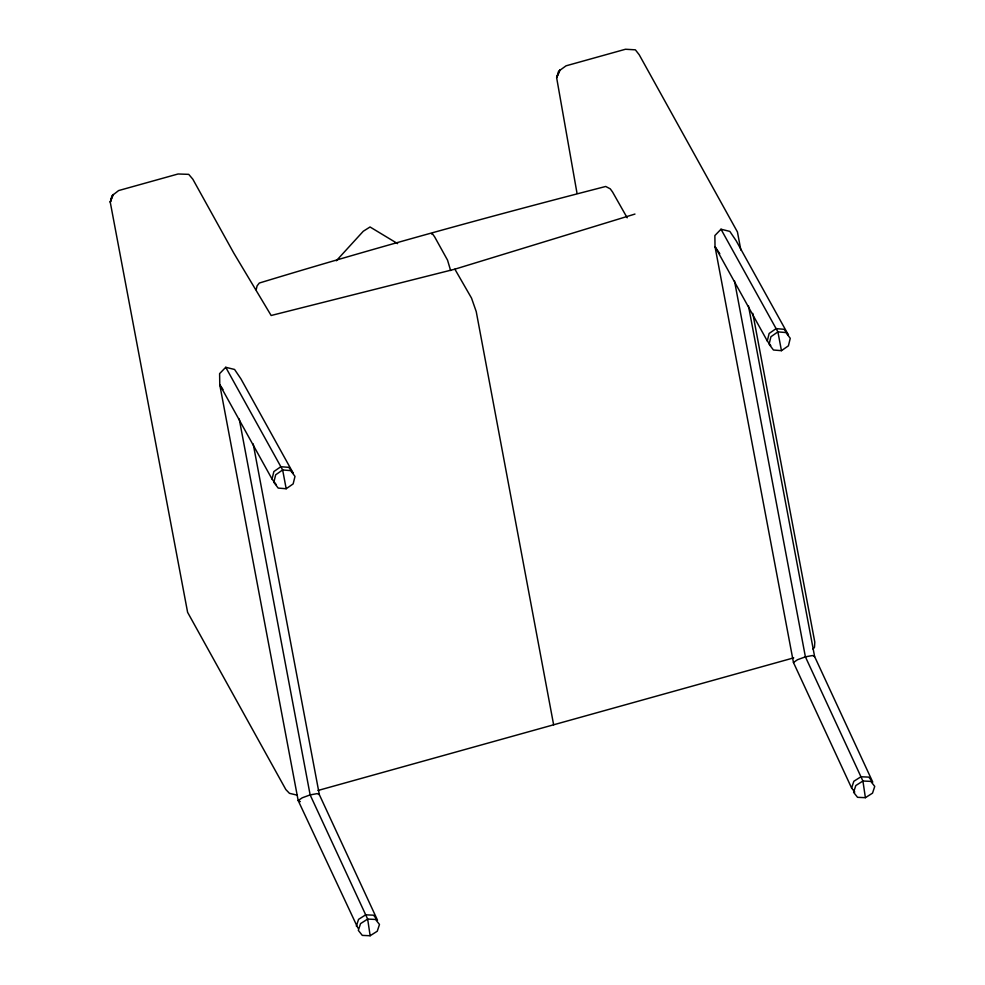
<?xml version="1.0" encoding="UTF-8"?>
<svg xmlns="http://www.w3.org/2000/svg" width="985" height="985" viewBox="0 0 985 985"><rect width="100%" height="100%" fill="white"/><g stroke="black" fill="none" stroke-linecap="round" stroke-linejoin="round"><path stroke-width="1.48" d="M256.174 289.762L257.085 285.884L259.301 283.04C373.82 248.171 489.804 216.331 605.713 186.473L610.257 188.849L612.559 192.013L627.174 217.796M276.379 484.829L272.032 479.042L273.879 471.544L280.836 466.705L288.839 467.37L293.198 473.145L240.931 378.868L234.565 369.461L225.737 367.294L219.606 373.635L219.766 384.766L298.184 800.571L357.937 928.116M770.762 345.587L767.29 340.97L769.137 333.472L776.094 328.633L784.097 329.298L788.456 335.072L736.189 240.796L729.823 231.389L720.995 229.222L714.864 235.563L715.024 246.693L793.454 662.499L851.606 788.037L854.783 792.051M356.348 926.109L358.565 919.362L365.694 914.831L373.537 915.188L377.514 920.212L319.349 794.673L253.194 443.89M851.606 788.037L853.835 781.277L860.952 776.759L868.795 777.116L872.772 782.139L814.62 656.589L748.452 305.806M431.947 234.319L432.23 233.47L434.644 236.868L447.535 260.138L450.625 270.555M813.056 649.152L814.484 647.268L814.792 642.072L752.799 313.378M336.304 260.779L363.28 231.253L370.04 226.981L397.595 243.615M286.179 488.745L293.148 483.906L294.995 476.395L290.649 470.621L282.646 469.956L275.677 474.795L273.83 482.305L278.189 488.08L286.179 488.745L282.646 469.956L225.737 367.294M781.45 350.672L788.406 345.833L790.253 338.323L785.907 332.548L777.904 331.883L770.935 336.722L769.088 344.221L773.447 350.007L781.45 350.672L777.904 331.883L720.995 229.222M793.454 662.499L797.518 659.716L805.398 656.835L812.477 655.542L814.62 656.589M370.138 935.75L377.255 931.219L379.484 924.472L375.507 919.448L367.664 919.091L360.547 923.622L358.318 930.369L362.295 935.393L370.138 935.75L367.664 919.091L310.14 794.907L239.232 418.982M865.396 797.678L872.525 793.147L874.742 786.399L870.777 781.376L862.922 781.019L855.805 785.55L853.576 792.297L857.553 797.321L865.396 797.678L862.922 781.019L805.398 656.835L734.49 280.91M297.396 795.203L289.455 793.331L285.835 789.539L187.606 612.325L110.258 202.208L111.945 195.769L118.631 190.561L178.063 173.988L188.726 174.357L192.826 179.196L233.765 253.059L271.146 315.495L454.873 269.176L634.968 214.065M317.983 790.487L793.725 657.857M319.349 794.673L317.219 793.614L310.14 794.907L302.26 797.788L298.184 800.571L300.326 801.63M719.801 253.748L715.024 246.693L767.29 340.97M222.955 389.469L219.766 384.766L272.032 479.042M454.873 269.176L471.532 298.123L476.235 311.605L553.632 724.788M740.855 250.055L737.445 231.968L639.203 54.741L635.374 49.829L625.487 49.25L566.043 65.823L558.593 71.24L556.648 77.766L577.001 193.195M111.416 198.551L110.258 202.208L113.189 194.488L111.416 198.551M558.064 74.023L556.648 77.766L560.034 69.91L558.064 74.023"/></g></svg>
